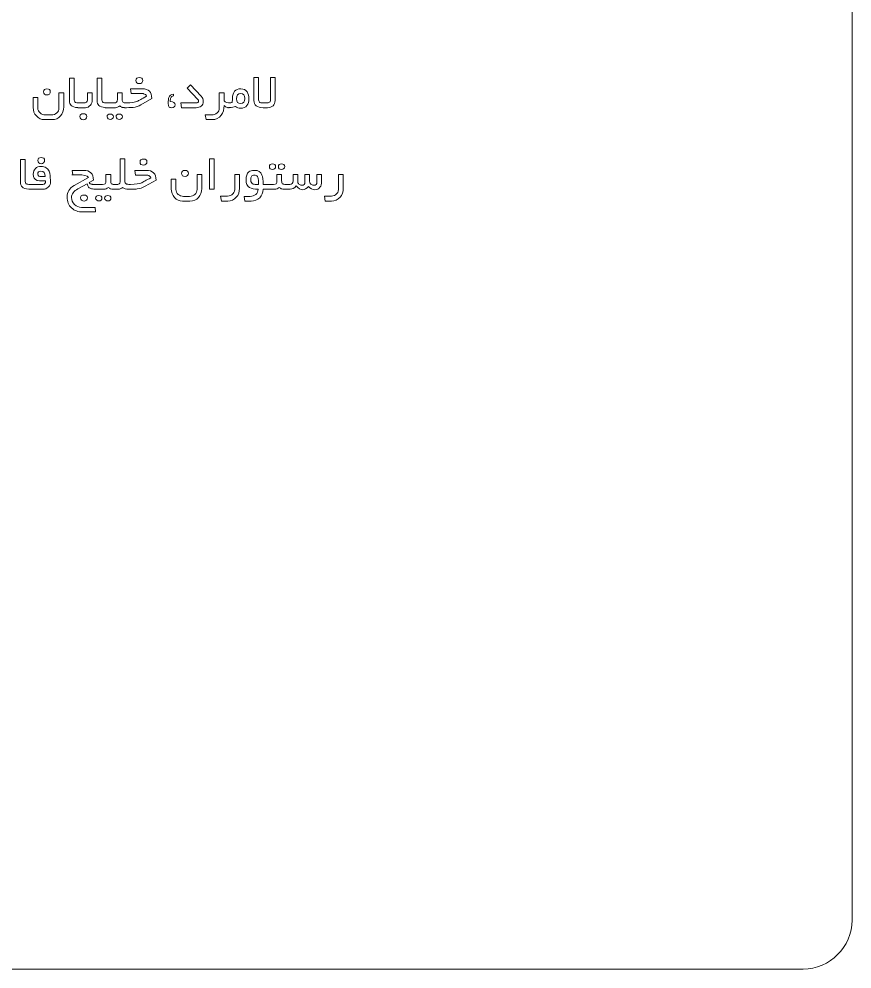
# Model space of a CAD drawing. Header units: millimetres. Extents: x -160 to 532, y -73 to 132.
# Drawn here: x 59.1 to 144.2, y -73.1 to 23.9 of the extents above; entities that cross this region are included whole.
import ezdxf

# ---------------------------------------------------------------- set-up
doc = ezdxf.new("R2010")
doc.units = ezdxf.units.MM
doc.header["$MEASUREMENT"] = 0
doc.layers.add('Layer 1', color=7, linetype='Continuous')

msp = doc.modelspace()

# ---------------------------------------------------------------- linework, layer by layer
at = {"layer": 'Layer 1', "color": 250, "lineweight": 18}
msp.add_open_spline([(-31.4052, -68.1438), (-31.4052, -68.1438), (-31.4052, 127.4564), (-31.4052, 127.4564), (-31.4052, 130.2103), (-29.1591, 132.4564), (-26.4052, 132.4564), (-26.4052, 132.4564), (139.1948, 132.4564), (139.1948, 132.4564), (141.9487, 132.4564), (144.1948, 130.2101), (144.1948, 127.4564), (144.1948, 127.4564), (144.1948, -68.1438), (144.1948, -68.1438), (144.1948, -70.8975), (141.9485, -73.1438), (139.1948, -73.1438), (139.1948, -73.1438), (-26.4052, -73.1438), (-26.4052, -73.1438), (-29.1589, -73.1438), (-31.4052, -70.8976), (-31.4052, -68.1438)], degree=3, knots=[0, 0, 0, 0, 0.125, 0.125, 0.125, 0.25, 0.25, 0.25, 0.375, 0.375, 0.375, 0.5, 0.5, 0.5, 0.625, 0.625, 0.625, 0.75, 0.75, 0.75, 0.875, 0.875, 0.875, 1, 1, 1, 1], dxfattribs=at)
at = {"layer": 'Layer 1', "color": 230, "lineweight": 9}
for points, knots in [([(66.5665, 15.6358), (66.5665, 15.4281), (66.5024, 15.2479), (66.3734, 15.0941), (66.238, 14.9312), (66.0696, 14.8498), (65.8684, 14.8498), (65.8684, 14.8498), (65.2708, 14.8498), (65.2708, 14.8498), (65.2708, 14.8498), (65.2518, 14.8498), (65.2518, 14.8498), (65.2518, 14.8498), (65.0788, 14.8498), (65.0788, 14.8498), (65.0788, 14.8498), (65.0788, 14.8563), (65.0788, 14.8563), (64.7719, 14.8781), (64.5489, 14.9545), (64.4107, 15.0859), (64.3001, 15.1875), (64.2442, 15.3549), (64.2442, 15.5873), (64.2442, 15.5873), (64.2442, 17.8692), (64.2442, 17.8692), (64.2442, 17.8692), (64.7273, 17.8692), (64.7273, 17.8692), (64.7273, 17.8692), (64.7273, 15.7986), (64.7273, 15.7986), (64.7273, 15.5754), (64.7648, 15.4391), (64.8399, 15.3887), (64.8854, 15.3591), (65.0239, 15.3403), (65.2548, 15.3333), (65.6496, 15.3355), (65.8726, 15.3453), (65.9224, 15.3622), (66.0295, 15.4014), (66.0833, 15.546), (66.0833, 15.7967), (66.0833, 15.859), (66.0825, 15.9542), (66.0797, 16.0804), (66.0769, 16.2075), (66.076, 16.3028), (66.076, 16.365), (66.076, 16.365), (66.5665, 16.365), (66.5665, 16.365), (66.5665, 16.365), (66.5665, 15.6358), (66.5665, 15.6358)], [0, 0, 0, 0, 0.0526316, 0.0526316, 0.0526316, 0.1052632, 0.1052632, 0.1052632, 0.1578947, 0.1578947, 0.1578947, 0.2105263, 0.2105263, 0.2105263, 0.2631579, 0.2631579, 0.2631579, 0.3157895, 0.3157895, 0.3157895, 0.3684211, 0.3684211, 0.3684211, 0.4210526, 0.4210526, 0.4210526, 0.4736842, 0.4736842, 0.4736842, 0.5263158, 0.5263158, 0.5263158, 0.5789474, 0.5789474, 0.5789474, 0.6315789, 0.6315789, 0.6315789, 0.6842105, 0.6842105, 0.6842105, 0.7368421, 0.7368421, 0.7368421, 0.7894737, 0.7894737, 0.7894737, 0.8421053, 0.8421053, 0.8421053, 0.8947368, 0.8947368, 0.8947368, 0.9473684, 0.9473684, 0.9473684, 1, 1, 1, 1]), ([(72.6509, 15.7821), (72.6509, 15.7821), (71.5465, 15.1526), (71.5465, 15.1526), (71.2875, 15.0045), (71.0158, 14.912), (70.7314, 14.8764), (70.6143, 14.8619), (70.3959, 14.8532), (70.0753, 14.8506), (70.0753, 14.8506), (70.0753, 14.8498), (70.0753, 14.8498), (70.0753, 14.8498), (69.9653, 14.8499), (69.9653, 14.8499), (69.9653, 14.8499), (69.9615, 14.8499), (69.9615, 14.8499), (69.9615, 14.8499), (69.9533, 14.8499), (69.9533, 14.8499), (69.9533, 14.8499), (69.9458, 14.8499), (69.9458, 14.8499), (69.9458, 14.8499), (69.8657, 14.8498), (69.8657, 14.8498), (69.8657, 14.8498), (69.8657, 14.8521), (69.8657, 14.8521), (69.7701, 14.8559), (69.6926, 14.8632), (69.6326, 14.8736), (69.5557, 14.9047), (69.4742, 14.9587), (69.3892, 15.0373), (69.2354, 14.912), (69.0826, 14.8498), (68.9307, 14.8498), (68.9307, 14.8498), (68.099, 14.8498), (68.099, 14.8498), (68.099, 14.8498), (68.08, 14.8498), (68.08, 14.8498), (68.08, 14.8498), (67.8905, 14.8498), (67.8905, 14.8498), (67.8905, 14.8498), (67.8905, 14.8574), (67.8905, 14.8574), (67.5921, 14.8808), (67.3746, 14.9569), (67.2389, 15.0859), (67.1283, 15.1875), (67.0724, 15.3549), (67.0724, 15.5873), (67.0724, 15.5873), (67.0724, 17.8692), (67.0724, 17.8692), (67.0724, 17.8692), (67.5554, 17.8692), (67.5554, 17.8692), (67.5554, 17.8692), (67.5554, 15.7986), (67.5554, 15.7986), (67.5554, 15.5754), (67.5929, 15.4391), (67.6681, 15.3887), (67.7146, 15.3585), (67.8584, 15.3394), (68.099, 15.3328), (68.099, 15.3328), (68.7807, 15.3328), (68.7807, 15.3328), (68.9142, 15.3328), (69.0076, 15.3604), (69.0588, 15.4144), (69.1109, 15.4693), (69.1366, 15.5653), (69.1366, 15.7026), (69.1366, 15.7026), (69.1366, 16.365), (69.1366, 16.365), (69.1366, 16.365), (69.6197, 16.365), (69.6197, 16.365), (69.6197, 16.365), (69.6197, 15.7026), (69.6197, 15.7026), (69.6197, 15.5434), (69.6572, 15.4391), (69.7331, 15.3896), (69.7848, 15.356), (69.8814, 15.337), (70.0239, 15.3334), (70.5647, 15.3431), (70.9522, 15.4038), (71.1879, 15.5141), (71.2071, 15.5231), (71.3233, 15.5844), (71.5356, 15.6971), (71.6682, 15.7684), (71.865, 15.8783), (72.1257, 16.0264), (72.0627, 16.1582), (71.9592, 16.2424), (71.8146, 16.278), (71.7524, 16.2917), (71.6097, 16.299), (71.3882, 16.299), (71.3882, 16.299), (70.5437, 16.299), (70.5437, 16.299), (70.5437, 16.299), (70.4769, 16.7768), (70.4769, 16.7768), (70.4769, 16.7768), (71.6674, 16.7768), (71.6674, 16.7768), (72.3233, 16.7768), (72.6509, 16.4455), (72.6509, 15.7821)], [0, 0, 0, 0, 0.0243902, 0.0243902, 0.0243902, 0.0487805, 0.0487805, 0.0487805, 0.0731707, 0.0731707, 0.0731707, 0.097561, 0.097561, 0.097561, 0.1219512, 0.1219512, 0.1219512, 0.1463415, 0.1463415, 0.1463415, 0.1707317, 0.1707317, 0.1707317, 0.195122, 0.195122, 0.195122, 0.2195122, 0.2195122, 0.2195122, 0.2439024, 0.2439024, 0.2439024, 0.2682927, 0.2682927, 0.2682927, 0.2926829, 0.2926829, 0.2926829, 0.3170732, 0.3170732, 0.3170732, 0.3414634, 0.3414634, 0.3414634, 0.3658537, 0.3658537, 0.3658537, 0.3902439, 0.3902439, 0.3902439, 0.4146341, 0.4146341, 0.4146341, 0.4390244, 0.4390244, 0.4390244, 0.4634146, 0.4634146, 0.4634146, 0.4878049, 0.4878049, 0.4878049, 0.5121951, 0.5121951, 0.5121951, 0.5365854, 0.5365854, 0.5365854, 0.5609756, 0.5609756, 0.5609756, 0.5853659, 0.5853659, 0.5853659, 0.6097561, 0.6097561, 0.6097561, 0.6341463, 0.6341463, 0.6341463, 0.6585366, 0.6585366, 0.6585366, 0.6829268, 0.6829268, 0.6829268, 0.7073171, 0.7073171, 0.7073171, 0.7317073, 0.7317073, 0.7317073, 0.7560976, 0.7560976, 0.7560976, 0.7804878, 0.7804878, 0.7804878, 0.804878, 0.804878, 0.804878, 0.8292683, 0.8292683, 0.8292683, 0.8536585, 0.8536585, 0.8536585, 0.8780488, 0.8780488, 0.8780488, 0.902439, 0.902439, 0.902439, 0.9268293, 0.9268293, 0.9268293, 0.9512195, 0.9512195, 0.9512195, 0.9756098, 0.9756098, 0.9756098, 1, 1, 1, 1]), ([(71.7212, 17.6395), (71.7212, 17.548), (71.6884, 17.4693), (71.6224, 17.4034), (71.5566, 17.3367), (71.4779, 17.3037), (71.3873, 17.3037), (71.1448, 17.3037), (71.0241, 17.4154), (71.0241, 17.6395), (71.0241, 17.8326), (71.1413, 17.9296), (71.3745, 17.9296), (71.6061, 17.9296), (71.7212, 17.8326), (71.7212, 17.6395)], [0, 0, 0, 0, 0.2, 0.2, 0.2, 0.4, 0.4, 0.4, 0.6, 0.6, 0.6, 0.8, 0.8, 0.8, 1, 1, 1, 1]), ([(85.2453, 15.5863), (85.2453, 15.354), (85.1757, 15.1736), (85.0375, 15.0437), (84.8986, 14.9147), (84.7118, 14.8498), (84.4776, 14.8498), (84.4776, 14.8498), (84.0239, 14.8498), (84.0239, 14.8498), (83.3961, 14.8498), (83.0824, 15.095), (83.0824, 15.5863), (83.0824, 15.5863), (83.0824, 17.9406), (83.0824, 17.9406), (83.0824, 17.9406), (83.5654, 17.9406), (83.5654, 17.9406), (83.5654, 17.9406), (83.5654, 15.7986), (83.5654, 15.7986), (83.5654, 15.6009), (83.5928, 15.4738), (83.6468, 15.417), (83.7017, 15.3613), (83.828, 15.3328), (84.0248, 15.3328), (84.0248, 15.3328), (84.4484, 15.3328), (84.4484, 15.3328), (84.5902, 15.3328), (84.6845, 15.3713), (84.7329, 15.4481), (84.7595, 15.4912), (84.7732, 15.6073), (84.7732, 15.7986), (84.7732, 15.7986), (84.7732, 17.9406), (84.7732, 17.9406), (84.7732, 17.9406), (85.2453, 17.9406), (85.2453, 17.9406), (85.2453, 17.9406), (85.2453, 15.5863), (85.2453, 15.5863)], [0, 0, 0, 0, 0.0666667, 0.0666667, 0.0666667, 0.1333333, 0.1333333, 0.1333333, 0.2, 0.2, 0.2, 0.2666667, 0.2666667, 0.2666667, 0.3333333, 0.3333333, 0.3333333, 0.4, 0.4, 0.4, 0.4666667, 0.4666667, 0.4666667, 0.5333333, 0.5333333, 0.5333333, 0.6, 0.6, 0.6, 0.6666667, 0.6666667, 0.6666667, 0.7333333, 0.7333333, 0.7333333, 0.8, 0.8, 0.8, 0.8666667, 0.8666667, 0.8666667, 0.9333333, 0.9333333, 0.9333333, 1, 1, 1, 1]), ([(62.2797, 16.4785), (62.2797, 16.3879), (62.2469, 16.311), (62.1819, 16.2469), (62.117, 16.1829), (62.0382, 16.1509), (61.9458, 16.1509), (61.7071, 16.1509), (61.588, 16.2598), (61.588, 16.4785), (61.588, 16.6697), (61.7024, 16.7657), (61.9302, 16.7657), (62.1637, 16.7657), (62.2797, 16.6697), (62.2797, 16.4785)], [0, 0, 0, 0, 0.2, 0.2, 0.2, 0.4, 0.4, 0.4, 0.6, 0.6, 0.6, 0.8, 0.8, 0.8, 1, 1, 1, 1]), ([(77.911, 15.4802), (77.911, 15.2871), (77.8388, 15.1316), (77.6933, 15.0135), (77.5596, 14.9047), (77.394, 14.8498), (77.1973, 14.8498), (77.1973, 14.8498), (75.6995, 14.8498), (75.6995, 14.8498), (75.6995, 14.8498), (75.6328, 15.3328), (75.6328, 15.3328), (75.6328, 15.3328), (77.17, 15.3328), (77.17, 15.3328), (77.3492, 15.3328), (77.4389, 15.396), (77.4389, 15.5214), (77.4389, 15.5854), (77.4133, 15.644), (77.361, 15.6962), (77.361, 15.6962), (76.2733, 16.849), (76.2733, 16.849), (76.2733, 16.849), (76.5981, 17.1775), (76.5981, 17.1775), (76.5981, 17.1775), (77.6832, 16.0264), (77.6832, 16.0264), (77.8351, 15.8672), (77.911, 15.6851), (77.911, 15.4802)], [0, 0, 0, 0, 0.0909091, 0.0909091, 0.0909091, 0.1818182, 0.1818182, 0.1818182, 0.2727273, 0.2727273, 0.2727273, 0.3636364, 0.3636364, 0.3636364, 0.4545455, 0.4545455, 0.4545455, 0.5454545, 0.5454545, 0.5454545, 0.6363636, 0.6363636, 0.6363636, 0.7272727, 0.7272727, 0.7272727, 0.8181818, 0.8181818, 0.8181818, 0.9090909, 0.9090909, 0.9090909, 1, 1, 1, 1]), ([(82.5735, 15.7566), (82.5735, 15.4793), (82.5049, 15.2524), (82.3677, 15.0757), (82.2176, 14.8809), (82.0082, 14.784), (81.7382, 14.784), (81.5323, 14.784), (81.3512, 14.8443), (81.1948, 14.9651), (81.0647, 14.9085), (80.8529, 14.8724), (80.5597, 14.8566), (80.5597, 14.8566), (80.5597, 14.8498), (80.5597, 14.8498), (80.5314, 14.8498), (80.504, 14.8509), (80.4777, 14.8529), (80.4777, 14.8529), (80.3776, 14.8498), (80.3776, 14.8498), (80.3776, 14.8498), (80.3776, 14.8664), (80.3776, 14.8664), (80.2279, 14.8965), (80.1159, 14.9668), (80.042, 15.0776), (80.042, 14.6741), (79.9413, 14.3392), (79.7409, 14.073), (79.5213, 13.7784), (79.2138, 13.631), (78.8204, 13.631), (78.8204, 13.631), (78.1945, 13.631), (78.1945, 13.631), (78.1945, 13.631), (78.1169, 14.1142), (78.1169, 14.1142), (78.1169, 14.1142), (78.782, 14.1142), (78.782, 14.1142), (78.9897, 14.1142), (79.1681, 14.1791), (79.3164, 14.31), (79.472, 14.4453), (79.5496, 14.6165), (79.5496, 14.8215), (79.5496, 14.8215), (79.5496, 16.365), (79.5496, 16.365), (79.5496, 16.365), (80.0328, 16.365), (80.0328, 16.365), (80.0328, 16.365), (80.0328, 15.6705), (80.0328, 15.6705), (80.0328, 15.4648), (80.19, 15.3529), (80.5037, 15.335), (80.7016, 15.3423), (80.8199, 15.3683), (80.859, 15.4134), (80.8727, 15.4309), (80.8828, 15.5543), (80.8882, 15.783), (80.9047, 16.4455), (81.192, 16.7768), (81.7519, 16.7768), (82.02, 16.7768), (82.2287, 16.6697), (82.3787, 16.4556), (82.5086, 16.2679), (82.5735, 16.0346), (82.5735, 15.7566)], [0, 0, 0, 0, 0.04, 0.04, 0.04, 0.08, 0.08, 0.08, 0.12, 0.12, 0.12, 0.16, 0.16, 0.16, 0.2, 0.2, 0.2, 0.24, 0.24, 0.24, 0.28, 0.28, 0.28, 0.32, 0.32, 0.32, 0.36, 0.36, 0.36, 0.4, 0.4, 0.4, 0.44, 0.44, 0.44, 0.48, 0.48, 0.48, 0.52, 0.52, 0.52, 0.56, 0.56, 0.56, 0.6, 0.6, 0.6, 0.64, 0.64, 0.64, 0.68, 0.68, 0.68, 0.72, 0.72, 0.72, 0.76, 0.76, 0.76, 0.8, 0.8, 0.8, 0.84, 0.84, 0.84, 0.88, 0.88, 0.88, 0.92, 0.92, 0.92, 0.96, 0.96, 0.96, 1, 1, 1, 1]), ([(63.6467, 14.9285), (63.6467, 14.5515), (63.5398, 14.2432), (63.3247, 14.0034), (63.1014, 13.7555), (62.804, 13.631), (62.4326, 13.631), (62.4326, 13.631), (61.6897, 13.631), (61.6897, 13.631), (61.3583, 13.631), (61.0812, 13.7574), (60.8552, 14.009), (60.6374, 14.2514), (60.5286, 14.5406), (60.5286, 14.8745), (60.5286, 14.8745), (60.5286, 15.8818), (60.5286, 15.8818), (60.5286, 15.8818), (61.0006, 15.8818), (61.0006, 15.8818), (61.0006, 15.8818), (61.0006, 14.8215), (61.0006, 14.8215), (61.0006, 14.6175), (61.0803, 14.4472), (61.2395, 14.31), (61.3913, 14.1791), (61.5715, 14.1142), (61.7793, 14.1142), (61.7793, 14.1142), (62.4014, 14.1142), (62.4014, 14.1142), (62.611, 14.1142), (62.7903, 14.18), (62.9394, 14.3128), (63.0886, 14.4444), (63.1636, 14.6147), (63.1636, 14.8215), (63.1636, 14.8215), (63.1636, 16.3641), (63.1636, 16.3641), (63.1636, 16.3641), (63.6467, 16.3641), (63.6467, 16.3641), (63.6467, 16.3641), (63.6467, 14.9285), (63.6467, 14.9285)], [0, 0, 0, 0, 0.0625, 0.0625, 0.0625, 0.125, 0.125, 0.125, 0.1875, 0.1875, 0.1875, 0.25, 0.25, 0.25, 0.3125, 0.3125, 0.3125, 0.375, 0.375, 0.375, 0.4375, 0.4375, 0.4375, 0.5, 0.5, 0.5, 0.5625, 0.5625, 0.5625, 0.625, 0.625, 0.625, 0.6875, 0.6875, 0.6875, 0.75, 0.75, 0.75, 0.8125, 0.8125, 0.8125, 0.875, 0.875, 0.875, 0.9375, 0.9375, 0.9375, 1, 1, 1, 1]), ([(75.0399, 15.1453), (75.0399, 14.9486), (74.9173, 14.8498), (74.672, 14.8498), (74.5274, 14.8498), (74.4314, 14.8882), (74.3857, 14.9651), (74.35, 15.0227), (74.3317, 15.1271), (74.3317, 15.2798), (74.3317, 15.5698), (74.3536, 15.7738), (74.3984, 15.8919), (74.4734, 16.0905), (74.6309, 16.2012), (74.8706, 16.2223), (74.8706, 16.2223), (74.8706, 16.0474), (74.8706, 16.0474), (74.7297, 16.0356), (74.6345, 15.9679), (74.5861, 15.8462), (74.5595, 15.7804), (74.5421, 15.6577), (74.5357, 15.4783), (74.8715, 15.4783), (75.0399, 15.3677), (75.0399, 15.1453)], [0, 0, 0, 0, 0.1111111, 0.1111111, 0.1111111, 0.2222222, 0.2222222, 0.2222222, 0.3333333, 0.3333333, 0.3333333, 0.4444444, 0.4444444, 0.4444444, 0.5555556, 0.5555556, 0.5555556, 0.6666667, 0.6666667, 0.6666667, 0.7777778, 0.7777778, 0.7777778, 0.8888889, 0.8888889, 0.8888889, 1, 1, 1, 1]), ([(82.1509, 15.7849), (82.1509, 16.1316), (82.0127, 16.3046), (81.7373, 16.3046), (81.4564, 16.3046), (81.3165, 16.1252), (81.3165, 15.7657), (81.3165, 15.4335), (81.4564, 15.267), (81.7373, 15.267), (82.0127, 15.267), (82.1509, 15.4399), (82.1509, 15.7849)], [0, 0, 0, 0, 0.25, 0.25, 0.25, 0.5, 0.5, 0.5, 0.75, 0.75, 0.75, 1, 1, 1, 1]), ([(66.001, 13.9458), (66.001, 13.8515), (65.9681, 13.7729), (65.9031, 13.7098), (65.8382, 13.6466), (65.7595, 13.6145), (65.667, 13.6145), (65.4283, 13.6145), (65.3093, 13.7253), (65.3093, 13.9458), (65.3093, 14.1388), (65.4246, 14.235), (65.6543, 14.235), (65.8857, 14.235), (66.001, 14.1388), (66.001, 13.9458)], [0, 0, 0, 0, 0.2, 0.2, 0.2, 0.4, 0.4, 0.4, 0.6, 0.6, 0.6, 0.8, 0.8, 0.8, 1, 1, 1, 1]), ([(68.7249, 13.9312), (68.7249, 13.8489), (68.6956, 13.7812), (68.6362, 13.7281), (68.5766, 13.6741), (68.5062, 13.6475), (68.4239, 13.6475), (68.3324, 13.6475), (68.2546, 13.6722), (68.1895, 13.7225), (68.1183, 13.7765), (68.0825, 13.8461), (68.0825, 13.9312), (68.0825, 14.1078), (68.186, 14.1965), (68.3918, 14.1965), (68.6142, 14.1965), (68.7249, 14.1078), (68.7249, 13.9312)], [0, 0, 0, 0, 0.1666667, 0.1666667, 0.1666667, 0.3333333, 0.3333333, 0.3333333, 0.5, 0.5, 0.5, 0.6666667, 0.6666667, 0.6666667, 0.8333333, 0.8333333, 0.8333333, 1, 1, 1, 1]), ([(69.6472, 13.9312), (69.6472, 13.8489), (69.6179, 13.7812), (69.5583, 13.7281), (69.4989, 13.6741), (69.4284, 13.6475), (69.3461, 13.6475), (69.2546, 13.6475), (69.1769, 13.6722), (69.1119, 13.7225), (69.0405, 13.7765), (69.0048, 13.8461), (69.0048, 13.9312), (69.0048, 14.1078), (69.1083, 14.1965), (69.314, 14.1965), (69.5364, 14.1965), (69.6472, 14.1078), (69.6472, 13.9312)], [0, 0, 0, 0, 0.1666667, 0.1666667, 0.1666667, 0.3333333, 0.3333333, 0.3333333, 0.5, 0.5, 0.5, 0.6666667, 0.6666667, 0.6666667, 0.8333333, 0.8333333, 0.8333333, 1, 1, 1, 1]), ([(61.6976, 9.4624), (61.6976, 9.37), (61.6646, 9.2914), (61.5978, 9.2263), (61.5311, 9.1614), (61.4514, 9.1284), (61.3582, 9.1284), (61.1231, 9.1284), (61.0059, 9.24), (61.0059, 9.4624), (61.0059, 9.6536), (61.1193, 9.7487), (61.3453, 9.7487), (61.5806, 9.7487), (61.6976, 9.6536), (61.6976, 9.4624)], [0, 0, 0, 0, 0.2, 0.2, 0.2, 0.4, 0.4, 0.4, 0.6, 0.6, 0.6, 0.8, 0.8, 0.8, 1, 1, 1, 1]), ([(62.307, 7.2821), (62.318, 7.0753), (62.2421, 6.8941), (62.0792, 6.7404), (61.92, 6.5939), (61.736, 6.5208), (61.5266, 6.5208), (61.5266, 6.5208), (60.2592, 6.5208), (60.2592, 6.5208), (60.2592, 6.5208), (60.2403, 6.5208), (60.2403, 6.5208), (60.2403, 6.5208), (60.0781, 6.5208), (60.0781, 6.5208), (60.0781, 6.5208), (60.0781, 6.5266), (60.0781, 6.5266), (59.7656, 6.5474), (59.5389, 6.624), (59.3991, 6.7569), (59.2885, 6.8585), (59.2326, 7.0259), (59.2326, 7.2583), (59.2326, 7.2583), (59.2326, 9.5402), (59.2326, 9.5402), (59.2326, 9.5402), (59.7157, 9.5402), (59.7157, 9.5402), (59.7157, 9.5402), (59.7157, 7.4696), (59.7157, 7.4696), (59.7157, 7.2464), (59.7532, 7.1101), (59.8283, 7.0597), (59.8749, 7.0295), (60.0187, 7.0104), (60.2592, 7.0038), (60.2592, 7.0038), (61.5311, 7.0038), (61.5311, 7.0038), (61.7077, 7.0038), (61.7964, 7.1229), (61.7964, 7.3608), (61.5457, 7.3625), (61.262, 7.3781), (60.9446, 7.4066), (60.6783, 7.5054), (60.5448, 7.724), (60.5448, 8.0643), (60.5448, 8.2985), (60.6179, 8.4879), (60.7653, 8.6325), (60.9116, 8.7761), (61.1028, 8.8485), (61.3372, 8.8485), (61.5292, 8.8485), (61.704, 8.7973), (61.8641, 8.6957), (62.1195, 8.5346), (62.2575, 8.2648), (62.2777, 7.8859), (62.2777, 7.8859), (62.307, 7.2821), (62.307, 7.2821)], [0, 0, 0, 0, 0.0454545, 0.0454545, 0.0454545, 0.0909091, 0.0909091, 0.0909091, 0.1363636, 0.1363636, 0.1363636, 0.1818182, 0.1818182, 0.1818182, 0.2272727, 0.2272727, 0.2272727, 0.2727273, 0.2727273, 0.2727273, 0.3181818, 0.3181818, 0.3181818, 0.3636364, 0.3636364, 0.3636364, 0.4090909, 0.4090909, 0.4090909, 0.4545455, 0.4545455, 0.4545455, 0.5, 0.5, 0.5, 0.5454545, 0.5454545, 0.5454545, 0.5909091, 0.5909091, 0.5909091, 0.6363636, 0.6363636, 0.6363636, 0.6818182, 0.6818182, 0.6818182, 0.7272727, 0.7272727, 0.7272727, 0.7727273, 0.7727273, 0.7727273, 0.8181818, 0.8181818, 0.8181818, 0.8636364, 0.8636364, 0.8636364, 0.9090909, 0.9090909, 0.9090909, 0.9545455, 0.9545455, 0.9545455, 1, 1, 1, 1]), ([(73.0833, 7.4531), (73.0833, 7.4531), (71.9789, 6.8236), (71.9789, 6.8236), (71.72, 6.6755), (71.4483, 6.583), (71.1638, 6.5474), (71.0473, 6.5329), (70.8303, 6.5242), (70.5123, 6.5216), (70.5123, 6.5216), (70.5123, 6.5208), (70.5123, 6.5208), (70.5123, 6.5208), (70.3677, 6.5208), (70.3677, 6.5208), (70.3677, 6.5208), (70.3585, 6.5208), (70.3585, 6.5208), (70.3585, 6.5208), (70.3531, 6.5208), (70.3531, 6.5208), (70.3531, 6.5208), (70.3386, 6.5208), (70.3386, 6.5208), (70.3386, 6.5208), (70.2981, 6.5208), (70.2981, 6.5208), (70.2981, 6.5208), (70.2981, 6.5219), (70.2981, 6.5219), (70.0193, 6.5306), (69.8089, 6.5925), (69.667, 6.7083), (69.5507, 6.6123), (69.4465, 6.5547), (69.3531, 6.5373), (69.3039, 6.5284), (69.1544, 6.5231), (68.9048, 6.5214), (68.9048, 6.5214), (68.9048, 6.5208), (68.9048, 6.5208), (68.9048, 6.5208), (68.7992, 6.5208), (68.7992, 6.5208), (68.7992, 6.5208), (68.791, 6.521), (68.791, 6.521), (68.791, 6.521), (68.7172, 6.5208), (68.7172, 6.5208), (68.7172, 6.5208), (68.7172, 6.5225), (68.7172, 6.5225), (68.6114, 6.5258), (68.5265, 6.5332), (68.462, 6.5446), (68.3852, 6.5757), (68.3036, 6.6297), (68.2186, 6.7083), (68.0649, 6.583), (67.9121, 6.5208), (67.7602, 6.5208), (67.7602, 6.5208), (66.9431, 6.5208), (66.9431, 6.5208), (66.9431, 6.5208), (66.7199, 6.5208), (66.7199, 6.5208), (66.7199, 6.5208), (66.7199, 6.5339), (66.7199, 6.5339), (66.548, 6.5497), (66.4258, 6.5773), (66.3539, 6.6168), (66.2148, 6.6928), (66.1343, 6.7734), (66.1105, 6.8566), (66.0931, 6.9151), (66.0712, 6.9911), (66.0464, 7.0835), (66.0464, 7.0835), (65.0995, 6.5628), (65.0995, 6.5628), (64.6684, 6.325), (64.4526, 6.0258), (64.4526, 5.6662), (64.4526, 5.4055), (64.5541, 5.173), (64.7582, 4.9699), (64.9622, 4.7669), (65.1946, 4.6652), (65.4563, 4.6652), (65.4563, 4.6652), (66.8653, 4.6652), (66.8653, 4.6652), (66.8653, 4.6652), (66.9056, 4.1931), (66.9056, 4.1931), (66.9056, 4.1931), (65.5863, 4.1931), (65.5863, 4.1931), (65.1323, 4.1931), (64.7564, 4.3313), (64.458, 4.6084), (64.1506, 4.8912), (63.997, 5.2572), (63.997, 5.7055), (63.997, 6.2345), (64.233, 6.6297), (64.7042, 6.8904), (64.7042, 6.8904), (66.1818, 7.703), (66.1818, 7.703), (66.0455, 7.9097), (65.6915, 8.0068), (65.1177, 7.9921), (64.5505, 7.982), (64.3703, 7.9766), (64.5762, 7.9766), (64.5762, 7.9766), (64.5166, 8.4478), (64.5166, 8.4478), (64.5166, 8.4478), (65.6795, 8.4478), (65.6795, 8.4478), (66.352, 8.4478), (66.6879, 8.1165), (66.6879, 7.455), (66.6879, 7.455), (66.2478, 7.2071), (66.2478, 7.2071), (66.287, 7.1082), (66.3886, 7.0451), (66.5533, 7.0186), (66.6073, 7.0094), (66.7372, 7.0048), (66.9431, 7.0048), (66.9431, 7.0048), (66.9431, 7.0038), (66.9431, 7.0038), (66.9431, 7.0038), (67.6102, 7.0038), (67.6102, 7.0038), (67.7437, 7.0038), (67.8371, 7.0314), (67.8883, 7.0854), (67.9404, 7.1403), (67.9661, 7.2363), (67.9661, 7.3736), (67.9661, 7.3736), (67.9661, 8.036), (67.9661, 8.036), (67.9661, 8.036), (68.4491, 8.036), (68.4491, 8.036), (68.4491, 8.036), (68.4491, 7.3736), (68.4491, 7.3736), (68.4491, 7.2144), (68.4866, 7.1101), (68.5626, 7.0606), (68.6203, 7.0231), (68.7337, 7.0038), (68.9048, 7.0038), (68.9048, 7.0038), (68.9048, 6.999), (68.9048, 6.999), (68.9048, 6.999), (69.063, 6.9984), (69.063, 6.9984), (69.2168, 6.9984), (69.3192, 7.0396), (69.3686, 7.1238), (69.4024, 7.1814), (69.4198, 7.2958), (69.4198, 7.4696), (69.4198, 7.4696), (69.4198, 9.6116), (69.4198, 9.6116), (69.4198, 9.6116), (69.903, 9.6116), (69.903, 9.6116), (69.903, 9.6116), (69.903, 7.3726), (69.903, 7.3726), (69.903, 7.1979), (69.9552, 7.0889), (70.0585, 7.046), (70.1059, 7.027), (70.2429, 7.0136), (70.4696, 7.0046), (71.0035, 7.0152), (71.3865, 7.0757), (71.6204, 7.1851), (71.6395, 7.1941), (71.7558, 7.2555), (71.968, 7.3681), (72.1006, 7.4394), (72.2975, 7.5493), (72.5581, 7.6974), (72.4951, 7.8292), (72.3916, 7.9134), (72.2471, 7.949), (72.1848, 7.9627), (72.0421, 7.97), (71.8207, 7.97), (71.8207, 7.97), (70.9762, 7.97), (70.9762, 7.97), (70.9762, 7.97), (70.9094, 8.4478), (70.9094, 8.4478), (70.9094, 8.4478), (72.0998, 8.4478), (72.0998, 8.4478), (72.7558, 8.4478), (73.0833, 8.1165), (73.0833, 7.4531)], [0, 0, 0, 0, 0.0136986, 0.0136986, 0.0136986, 0.0273973, 0.0273973, 0.0273973, 0.0410959, 0.0410959, 0.0410959, 0.0547945, 0.0547945, 0.0547945, 0.0684932, 0.0684932, 0.0684932, 0.0821918, 0.0821918, 0.0821918, 0.0958904, 0.0958904, 0.0958904, 0.109589, 0.109589, 0.109589, 0.1232877, 0.1232877, 0.1232877, 0.1369863, 0.1369863, 0.1369863, 0.1506849, 0.1506849, 0.1506849, 0.1643836, 0.1643836, 0.1643836, 0.1780822, 0.1780822, 0.1780822, 0.1917808, 0.1917808, 0.1917808, 0.2054795, 0.2054795, 0.2054795, 0.2191781, 0.2191781, 0.2191781, 0.2328767, 0.2328767, 0.2328767, 0.2465753, 0.2465753, 0.2465753, 0.260274, 0.260274, 0.260274, 0.2739726, 0.2739726, 0.2739726, 0.2876712, 0.2876712, 0.2876712, 0.3013699, 0.3013699, 0.3013699, 0.3150685, 0.3150685, 0.3150685, 0.3287671, 0.3287671, 0.3287671, 0.3424658, 0.3424658, 0.3424658, 0.3561644, 0.3561644, 0.3561644, 0.369863, 0.369863, 0.369863, 0.3835616, 0.3835616, 0.3835616, 0.3972603, 0.3972603, 0.3972603, 0.4109589, 0.4109589, 0.4109589, 0.4246575, 0.4246575, 0.4246575, 0.4383562, 0.4383562, 0.4383562, 0.4520548, 0.4520548, 0.4520548, 0.4657534, 0.4657534, 0.4657534, 0.4794521, 0.4794521, 0.4794521, 0.4931507, 0.4931507, 0.4931507, 0.5068493, 0.5068493, 0.5068493, 0.5205479, 0.5205479, 0.5205479, 0.5342466, 0.5342466, 0.5342466, 0.5479452, 0.5479452, 0.5479452, 0.5616438, 0.5616438, 0.5616438, 0.5753425, 0.5753425, 0.5753425, 0.5890411, 0.5890411, 0.5890411, 0.6027397, 0.6027397, 0.6027397, 0.6164384, 0.6164384, 0.6164384, 0.630137, 0.630137, 0.630137, 0.6438356, 0.6438356, 0.6438356, 0.6575342, 0.6575342, 0.6575342, 0.6712329, 0.6712329, 0.6712329, 0.6849315, 0.6849315, 0.6849315, 0.6986301, 0.6986301, 0.6986301, 0.7123288, 0.7123288, 0.7123288, 0.7260274, 0.7260274, 0.7260274, 0.739726, 0.739726, 0.739726, 0.7534247, 0.7534247, 0.7534247, 0.7671233, 0.7671233, 0.7671233, 0.7808219, 0.7808219, 0.7808219, 0.7945205, 0.7945205, 0.7945205, 0.8082192, 0.8082192, 0.8082192, 0.8219178, 0.8219178, 0.8219178, 0.8356164, 0.8356164, 0.8356164, 0.8493151, 0.8493151, 0.8493151, 0.8630137, 0.8630137, 0.8630137, 0.8767123, 0.8767123, 0.8767123, 0.890411, 0.890411, 0.890411, 0.9041096, 0.9041096, 0.9041096, 0.9178082, 0.9178082, 0.9178082, 0.9315068, 0.9315068, 0.9315068, 0.9452055, 0.9452055, 0.9452055, 0.9589041, 0.9589041, 0.9589041, 0.9726027, 0.9726027, 0.9726027, 0.9863014, 0.9863014, 0.9863014, 1, 1, 1, 1]), ([(72.1537, 9.3105), (72.1537, 9.219), (72.1209, 9.1403), (72.0549, 9.0744), (71.9891, 9.0077), (71.9103, 8.9747), (71.8197, 8.9747), (71.5773, 8.9747), (71.4565, 9.0864), (71.4565, 9.3105), (71.4565, 9.5036), (71.5737, 9.6006), (71.807, 9.6006), (72.0385, 9.6006), (72.1537, 9.5036), (72.1537, 9.3105)], [0, 0, 0, 0, 0.2, 0.2, 0.2, 0.4, 0.4, 0.4, 0.6, 0.6, 0.6, 0.8, 0.8, 0.8, 1, 1, 1, 1]), ([(79.0233, 6.5208), (79.0233, 6.5208), (78.5512, 6.5208), (78.5512, 6.5208), (78.5512, 6.5208), (78.5512, 9.6116), (78.5512, 9.6116), (78.5512, 9.6116), (79.0233, 9.6116), (79.0233, 9.6116), (79.0233, 9.6116), (79.0233, 6.5208), (79.0233, 6.5208)], [0, 0, 0, 0, 0.25, 0.25, 0.25, 0.5, 0.5, 0.5, 0.75, 0.75, 0.75, 1, 1, 1, 1]), ([(85.3072, 8.8329), (85.3072, 8.7497), (85.278, 8.6801), (85.2184, 8.627), (85.1589, 8.5731), (85.0884, 8.5466), (85.0061, 8.5466), (84.7783, 8.5466), (84.6648, 8.6417), (84.6648, 8.8329), (84.6648, 9.0113), (84.7683, 9.1011), (84.9742, 9.1011), (85.1964, 9.1011), (85.3072, 9.0113), (85.3072, 8.8329)], [0, 0, 0, 0, 0.2, 0.2, 0.2, 0.4, 0.4, 0.4, 0.6, 0.6, 0.6, 0.8, 0.8, 0.8, 1, 1, 1, 1]), ([(86.2294, 8.8329), (86.2294, 8.7497), (86.2002, 8.6801), (86.1407, 8.627), (86.0813, 8.5731), (86.0108, 8.5466), (85.9284, 8.5466), (85.7006, 8.5466), (85.5872, 8.6417), (85.5872, 8.8329), (85.5872, 9.0113), (85.6905, 9.1011), (85.8964, 9.1011), (86.1188, 9.1011), (86.2294, 9.0113), (86.2294, 8.8329)], [0, 0, 0, 0, 0.2, 0.2, 0.2, 0.4, 0.4, 0.4, 0.6, 0.6, 0.6, 0.8, 0.8, 0.8, 1, 1, 1, 1]), ([(61.769, 7.8164), (61.7561, 8.175), (61.6052, 8.3544), (61.3151, 8.3544), (61.1019, 8.3544), (60.995, 8.2684), (60.995, 8.0964), (60.995, 7.9582), (61.0351, 7.8731), (61.1157, 7.841), (61.1495, 7.8264), (61.2502, 7.8182), (61.4167, 7.8164), (61.4167, 7.8164), (61.769, 7.8164), (61.769, 7.8164)], [0, 0, 0, 0, 0.2, 0.2, 0.2, 0.4, 0.4, 0.4, 0.6, 0.6, 0.6, 0.8, 0.8, 0.8, 1, 1, 1, 1]), ([(77.756, 6.5995), (77.756, 6.2225), (77.6491, 5.9142), (77.434, 5.6744), (77.2107, 5.4265), (76.9133, 5.302), (76.5419, 5.302), (76.5419, 5.302), (75.799, 5.302), (75.799, 5.302), (75.4677, 5.302), (75.1905, 5.4284), (74.9646, 5.68), (74.7467, 5.9225), (74.6379, 6.2116), (74.6379, 6.5455), (74.6379, 6.5455), (74.6379, 7.5528), (74.6379, 7.5528), (74.6379, 7.5528), (75.1099, 7.5528), (75.1099, 7.5528), (75.1099, 7.5528), (75.1099, 6.4925), (75.1099, 6.4925), (75.1099, 6.2885), (75.1896, 6.1182), (75.3488, 5.981), (75.5007, 5.8501), (75.6809, 5.7852), (75.8886, 5.7852), (75.8886, 5.7852), (76.5108, 5.7852), (76.5108, 5.7852), (76.7204, 5.7852), (76.8996, 5.851), (77.0487, 5.9838), (77.198, 6.1154), (77.273, 6.2857), (77.273, 6.4925), (77.273, 6.4925), (77.273, 8.0351), (77.273, 8.0351), (77.273, 8.0351), (77.756, 8.0351), (77.756, 8.0351), (77.756, 8.0351), (77.756, 6.5995), (77.756, 6.5995)], [0, 0, 0, 0, 0.0625, 0.0625, 0.0625, 0.125, 0.125, 0.125, 0.1875, 0.1875, 0.1875, 0.25, 0.25, 0.25, 0.3125, 0.3125, 0.3125, 0.375, 0.375, 0.375, 0.4375, 0.4375, 0.4375, 0.5, 0.5, 0.5, 0.5625, 0.5625, 0.5625, 0.625, 0.625, 0.625, 0.6875, 0.6875, 0.6875, 0.75, 0.75, 0.75, 0.8125, 0.8125, 0.8125, 0.875, 0.875, 0.875, 0.9375, 0.9375, 0.9375, 1, 1, 1, 1]), ([(76.3891, 8.1495), (76.3891, 8.0589), (76.3562, 7.982), (76.2912, 7.9179), (76.2263, 7.854), (76.1476, 7.8219), (76.0551, 7.8219), (75.8164, 7.8219), (75.6974, 7.9308), (75.6974, 8.1495), (75.6974, 8.3407), (75.8117, 8.4367), (76.0396, 8.4367), (76.273, 8.4367), (76.3891, 8.3407), (76.3891, 8.1495)], [0, 0, 0, 0, 0.2, 0.2, 0.2, 0.4, 0.4, 0.4, 0.6, 0.6, 0.6, 0.8, 0.8, 0.8, 1, 1, 1, 1]), ([(81.6135, 6.605), (81.6135, 6.2491), (81.5029, 5.9453), (81.2815, 5.6937), (81.0508, 5.4329), (80.7598, 5.302), (80.4077, 5.302), (80.4077, 5.302), (79.7644, 5.302), (79.7644, 5.302), (79.7644, 5.302), (79.6866, 5.7961), (79.6866, 5.7961), (79.6866, 5.7961), (80.2311, 5.7961), (80.2311, 5.7961), (80.4643, 5.7961), (80.6638, 5.852), (80.8294, 5.9626), (81.0225, 6.0908), (81.1195, 6.2673), (81.1195, 6.4906), (81.1195, 6.4906), (81.1195, 8.036), (81.1195, 8.036), (81.1195, 8.036), (81.6135, 8.036), (81.6135, 8.036), (81.6135, 8.036), (81.6135, 6.605), (81.6135, 6.605)], [0, 0, 0, 0, 0.1, 0.1, 0.1, 0.2, 0.2, 0.2, 0.3, 0.3, 0.3, 0.4, 0.4, 0.4, 0.5, 0.5, 0.5, 0.6, 0.6, 0.6, 0.7, 0.7, 0.7, 0.8, 0.8, 0.8, 0.9, 0.9, 0.9, 1, 1, 1, 1]), ([(90, 7.2948), (90, 7.0552), (89.945, 6.8621), (89.8363, 6.7156), (89.7153, 6.5491), (89.5379, 6.4659), (89.3055, 6.4659), (89.0795, 6.4659), (88.8618, 6.5739), (88.655, 6.7899), (88.471, 6.5739), (88.2753, 6.4659), (88.0675, 6.4659), (87.8498, 6.4659), (87.6312, 6.5958), (87.4115, 6.8557), (87.2185, 6.6324), (87.0089, 6.5208), (86.782, 6.5208), (86.782, 6.5208), (86.3723, 6.5208), (86.3723, 6.5208), (86.3723, 6.5208), (86.2744, 6.5208), (86.2744, 6.5208), (86.2744, 6.5208), (86.266, 6.5208), (86.266, 6.5208), (86.266, 6.5208), (86.1681, 6.5208), (86.1681, 6.5208), (86.1681, 6.5208), (86.1681, 6.523), (86.1681, 6.523), (86.069, 6.5266), (85.9894, 6.5339), (85.9294, 6.5446), (85.8471, 6.5784), (85.7647, 6.6333), (85.6806, 6.7083), (85.5268, 6.583), (85.374, 6.5208), (85.2221, 6.5208), (85.2221, 6.5208), (84.3528, 6.5208), (84.3528, 6.5208), (84.3528, 6.5208), (84.1818, 6.5208), (84.1818, 6.5208), (84.1818, 6.5208), (84.0335, 6.5208), (84.0335, 6.5208), (84.0335, 6.1676), (83.9156, 5.8758), (83.6786, 5.6461), (83.4416, 5.4164), (83.146, 5.302), (82.7902, 5.302), (82.7902, 5.302), (82.168, 5.302), (82.168, 5.302), (82.168, 5.302), (82.1012, 5.7852), (82.1012, 5.7852), (82.1012, 5.7852), (82.7097, 5.7852), (82.7097, 5.7852), (82.9383, 5.7852), (83.1286, 5.851), (83.2805, 5.9838), (83.4324, 6.1154), (83.513, 6.2948), (83.5222, 6.5217), (83.1241, 6.5217), (82.8314, 6.5767), (82.6437, 6.6854), (82.3994, 6.8283), (82.2768, 7.0844), (82.2768, 7.454), (82.2768, 7.8575), (82.3739, 8.1403), (82.5687, 8.3032), (82.6812, 8.3992), (82.8715, 8.4478), (83.1397, 8.4478), (83.5231, 8.4478), (83.7802, 8.2886), (83.911, 7.971), (83.9861, 7.7853), (84.0271, 7.4632), (84.0345, 7.0038), (84.0345, 7.0038), (84.1818, 7.0038), (84.1818, 7.0038), (84.1818, 7.0038), (84.3528, 7.0038), (84.3528, 7.0038), (84.3528, 7.0038), (85.0766, 7.0038), (85.0766, 7.0038), (85.2111, 7.0038), (85.3035, 7.0314), (85.3556, 7.0854), (85.4078, 7.1403), (85.4334, 7.2363), (85.4334, 7.3736), (85.4334, 7.3736), (85.4334, 8.0351), (85.4334, 8.0351), (85.4334, 8.0351), (85.9166, 8.0351), (85.9166, 8.0351), (85.9166, 8.0351), (85.9166, 7.3736), (85.9166, 7.3736), (85.9166, 7.2144), (85.9532, 7.1101), (86.0273, 7.0606), (86.083, 7.0244), (86.1921, 7.0051), (86.3562, 7.0038), (86.3562, 7.0038), (86.3642, 7.0038), (86.3642, 7.0038), (86.3642, 7.0038), (86.3723, 7.0038), (86.3723, 7.0038), (86.3723, 7.0038), (86.7492, 7.0038), (86.7492, 7.0038), (86.9732, 7.0038), (87.0848, 7.1238), (87.0848, 7.3635), (87.0848, 7.3635), (87.0848, 8.036), (87.0848, 8.036), (87.0848, 8.036), (87.557, 8.036), (87.557, 8.036), (87.557, 8.036), (87.557, 7.3214), (87.557, 7.3214), (87.557, 7.2061), (87.5982, 7.1109), (87.6796, 7.0378), (87.761, 6.9637), (87.8598, 6.9271), (87.976, 6.9271), (88.1947, 6.9271), (88.3036, 7.0276), (88.3036, 7.229), (88.3036, 7.229), (88.3036, 8.036), (88.3036, 8.036), (88.3036, 8.036), (88.7757, 8.036), (88.7757, 8.036), (88.7757, 8.036), (88.7757, 7.3214), (88.7757, 7.3214), (88.7757, 7.208), (88.816, 7.1137), (88.8974, 7.0387), (88.9788, 6.9646), (89.0767, 6.9271), (89.1903, 6.9271), (89.4153, 6.9271), (89.5278, 7.0276), (89.5278, 7.229), (89.5278, 7.229), (89.5278, 8.036), (89.5278, 8.036), (89.5278, 8.036), (90, 8.036), (90, 8.036), (90, 8.036), (90, 7.2948), (90, 7.2948)], [0, 0, 0, 0, 0.0169492, 0.0169492, 0.0169492, 0.0338983, 0.0338983, 0.0338983, 0.0508475, 0.0508475, 0.0508475, 0.0677966, 0.0677966, 0.0677966, 0.0847458, 0.0847458, 0.0847458, 0.1016949, 0.1016949, 0.1016949, 0.1186441, 0.1186441, 0.1186441, 0.1355932, 0.1355932, 0.1355932, 0.1525424, 0.1525424, 0.1525424, 0.1694915, 0.1694915, 0.1694915, 0.1864407, 0.1864407, 0.1864407, 0.2033898, 0.2033898, 0.2033898, 0.220339, 0.220339, 0.220339, 0.2372881, 0.2372881, 0.2372881, 0.2542373, 0.2542373, 0.2542373, 0.2711864, 0.2711864, 0.2711864, 0.2881356, 0.2881356, 0.2881356, 0.3050847, 0.3050847, 0.3050847, 0.3220339, 0.3220339, 0.3220339, 0.3389831, 0.3389831, 0.3389831, 0.3559322, 0.3559322, 0.3559322, 0.3728814, 0.3728814, 0.3728814, 0.3898305, 0.3898305, 0.3898305, 0.4067797, 0.4067797, 0.4067797, 0.4237288, 0.4237288, 0.4237288, 0.440678, 0.440678, 0.440678, 0.4576271, 0.4576271, 0.4576271, 0.4745763, 0.4745763, 0.4745763, 0.4915254, 0.4915254, 0.4915254, 0.5084746, 0.5084746, 0.5084746, 0.5254237, 0.5254237, 0.5254237, 0.5423729, 0.5423729, 0.5423729, 0.559322, 0.559322, 0.559322, 0.5762712, 0.5762712, 0.5762712, 0.5932203, 0.5932203, 0.5932203, 0.6101695, 0.6101695, 0.6101695, 0.6271186, 0.6271186, 0.6271186, 0.6440678, 0.6440678, 0.6440678, 0.6610169, 0.6610169, 0.6610169, 0.6779661, 0.6779661, 0.6779661, 0.6949153, 0.6949153, 0.6949153, 0.7118644, 0.7118644, 0.7118644, 0.7288136, 0.7288136, 0.7288136, 0.7457627, 0.7457627, 0.7457627, 0.7627119, 0.7627119, 0.7627119, 0.779661, 0.779661, 0.779661, 0.7966102, 0.7966102, 0.7966102, 0.8135593, 0.8135593, 0.8135593, 0.8305085, 0.8305085, 0.8305085, 0.8474576, 0.8474576, 0.8474576, 0.8644068, 0.8644068, 0.8644068, 0.8813559, 0.8813559, 0.8813559, 0.8983051, 0.8983051, 0.8983051, 0.9152542, 0.9152542, 0.9152542, 0.9322034, 0.9322034, 0.9322034, 0.9491525, 0.9491525, 0.9491525, 0.9661017, 0.9661017, 0.9661017, 0.9830508, 0.9830508, 0.9830508, 1, 1, 1, 1]), ([(83.5377, 7.0038), (83.5377, 7.0038), (83.5377, 7.4613), (83.5377, 7.4613), (83.5377, 7.5959), (83.5057, 7.7103), (83.4416, 7.8073), (83.3684, 7.916), (83.2668, 7.97), (83.1387, 7.97), (82.985, 7.97), (82.8807, 7.9179), (82.8277, 7.8146), (82.7902, 7.7396), (82.7709, 7.616), (82.7709, 7.4431), (82.7709, 7.2391), (82.856, 7.1092), (83.0253, 7.0524), (83.1168, 7.0203), (83.2878, 7.0038), (83.5377, 7.0038)], [0, 0, 0, 0, 0.1428571, 0.1428571, 0.1428571, 0.2857143, 0.2857143, 0.2857143, 0.4285714, 0.4285714, 0.4285714, 0.5714286, 0.5714286, 0.5714286, 0.7142857, 0.7142857, 0.7142857, 0.8571429, 0.8571429, 0.8571429, 1, 1, 1, 1]), ([(92.2206, 6.605), (92.2206, 6.2491), (92.11, 5.9453), (91.8885, 5.6937), (91.6579, 5.4329), (91.3669, 5.302), (91.0147, 5.302), (91.0147, 5.302), (90.3714, 5.302), (90.3714, 5.302), (90.3714, 5.302), (90.2936, 5.7961), (90.2936, 5.7961), (90.2936, 5.7961), (90.8381, 5.7961), (90.8381, 5.7961), (91.0714, 5.7961), (91.2709, 5.852), (91.4364, 5.9626), (91.6296, 6.0908), (91.7265, 6.2673), (91.7265, 6.4906), (91.7265, 6.4906), (91.7265, 8.036), (91.7265, 8.036), (91.7265, 8.036), (92.2206, 8.036), (92.2206, 8.036), (92.2206, 8.036), (92.2206, 6.605), (92.2206, 6.605)], [0, 0, 0, 0, 0.1, 0.1, 0.1, 0.2, 0.2, 0.2, 0.3, 0.3, 0.3, 0.4, 0.4, 0.4, 0.5, 0.5, 0.5, 0.6, 0.6, 0.6, 0.7, 0.7, 0.7, 0.8, 0.8, 0.8, 0.9, 0.9, 0.9, 1, 1, 1, 1]), ([(66.0665, 5.647), (66.0665, 5.5546), (66.0337, 5.4751), (65.9677, 5.4081), (65.9009, 5.3414), (65.8223, 5.3076), (65.7318, 5.3076), (65.6273, 5.3076), (65.5414, 5.3359), (65.4736, 5.3935), (65.4005, 5.4539), (65.3639, 5.5336), (65.3639, 5.6343), (65.3639, 5.83), (65.4801, 5.9279), (65.7125, 5.9279), (65.9485, 5.9279), (66.0665, 5.8345), (66.0665, 5.647)], [0, 0, 0, 0, 0.1666667, 0.1666667, 0.1666667, 0.3333333, 0.3333333, 0.3333333, 0.5, 0.5, 0.5, 0.6666667, 0.6666667, 0.6666667, 0.8333333, 0.8333333, 0.8333333, 1, 1, 1, 1]), ([(67.5543, 5.6022), (67.5543, 5.5199), (67.5251, 5.4522), (67.4656, 5.3991), (67.406, 5.3451), (67.3357, 5.3185), (67.2534, 5.3185), (67.1619, 5.3185), (67.0841, 5.3433), (67.019, 5.3935), (66.9477, 5.4475), (66.9119, 5.5171), (66.9119, 5.6022), (66.9119, 5.7788), (67.0154, 5.8675), (67.2213, 5.8675), (67.4437, 5.8675), (67.5543, 5.7788), (67.5543, 5.6022)], [0, 0, 0, 0, 0.1666667, 0.1666667, 0.1666667, 0.3333333, 0.3333333, 0.3333333, 0.5, 0.5, 0.5, 0.6666667, 0.6666667, 0.6666667, 0.8333333, 0.8333333, 0.8333333, 1, 1, 1, 1]), ([(68.4767, 5.6022), (68.4767, 5.5199), (68.4474, 5.4522), (68.3878, 5.3991), (68.3284, 5.3451), (68.2579, 5.3185), (68.1755, 5.3185), (68.084, 5.3185), (68.0064, 5.3433), (67.9413, 5.3935), (67.8699, 5.4475), (67.8343, 5.5171), (67.8343, 5.6022), (67.8343, 5.7788), (67.9378, 5.8675), (68.1435, 5.8675), (68.3659, 5.8675), (68.4767, 5.7788), (68.4767, 5.6022)], [0, 0, 0, 0, 0.1666667, 0.1666667, 0.1666667, 0.3333333, 0.3333333, 0.3333333, 0.5, 0.5, 0.5, 0.6666667, 0.6666667, 0.6666667, 0.8333333, 0.8333333, 0.8333333, 1, 1, 1, 1])]:
    msp.add_open_spline(points, degree=3, knots=knots, dxfattribs=at)

doc.saveas('drawing.dxf')
